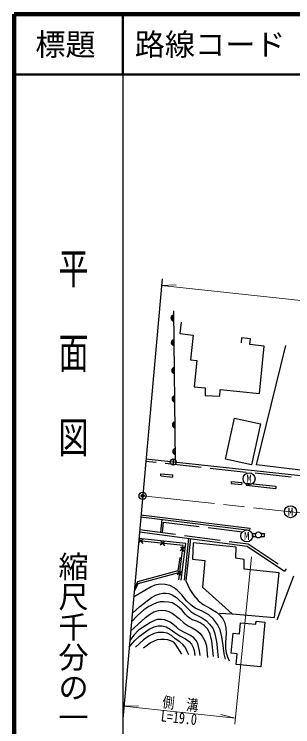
# Model space of a CAD drawing. Units: millimetres at full size, sheet at 1:1000; details may follow other scales. Extents: x 40000 to 680000, y 20000 to 380000.
# Drawn here: x 40000 to 86224, y 261946 to 380000 of the extents above; entities that cross this region are included whole.
import ezdxf
from ezdxf.enums import TextEntityAlignment as Align

# ---------------------------------------------------------------- set-up
doc = ezdxf.new("R2010")
doc.units = ezdxf.units.MM
doc.header["$LTSCALE"] = 1000
doc.header["$PDMODE"] = 32
doc.header["$PDSIZE"] = 500
doc.linetypes.add('CHAIN', pattern=[18.5, 12, -1.5, 3.5, -1.5])
doc.linetypes.add('DASHED', pattern=[7.5, 6, -1.5])
for name, color, linetype, lineweight in [('M-BGD', 7, 'Continuous', 25), ('M-BGD-EXST', 7, 'Continuous', 25), ('M-BMK', 2, 'CHAIN', 13), ('M-BMK-OTRS', 5, 'Continuous', 25), ('M-BMK-SRVR', 3, 'Continuous', 25), ('M-STR-HTXT', 7, 'Continuous', 13), ('M-STR-STRC', 7, 'Continuous', 25), ('M-TTL', 2, 'Continuous', 140), ('M-TTL-BAND', 7, 'Continuous', 25), ('M-TTL-LINE', 7, 'Continuous', 50)]:
    doc.layers.add(name, color=color, linetype=linetype, lineweight=lineweight)
doc.layers.add('M-OTRS', color=6, linetype='Continuous')
doc.layers.add('M-TTL-TXT', color=7, linetype='Continuous')
doc.styles.add('@ＭＳ ゴシック', font='')
doc.styles.add('ＭＳ ゴシック', font='')
doc.styles.get('@ＭＳ ゴシック').set_extended_font_data('@MS Gothic')
doc.styles.get('ＭＳ ゴシック').set_extended_font_data('MS Gothic')

msp = doc.modelspace()

# ---------------------------------------------------------------- hatches: boundary and pattern name
at = {"layer": 'M-BGD'}
for points in [[(66429, 329155, -0.82183), (66416, 330145)], [(66482, 325088, -0.82183), (66469, 326079)], [(66542, 320493, -0.82183), (66529, 321484)], [(66604, 315797, -0.82183), (66591, 316787)], [(66660, 311476, -0.82183), (66647, 312466)], [(66718, 307050, -0.82183), (66705, 308040)]]:
    msp.add_hatch(color=256, dxfattribs=at).paths.add_polyline_path(points)

# ---------------------------------------------------------------- linework, layer by layer
for p, q in [((66407, 330856), (66735, 305775)), ((66429, 329155), (66416, 330145)), ((66482, 325088), (66469, 326079)), ((66542, 320493), (66529, 321484)), ((66604, 315797), (66591, 316787)), ((66660, 311476), (66647, 312466)), ((66718, 307050), (66705, 308040)), ((93458, 302878), (61857, 306303)), ((66382, 306313), (66382, 305313)), ((64317, 303523), (64355, 303871)), ((64317, 303523), (66249, 303313)), ((64355, 303871), (66287, 303661)), ((66287, 303661), (66249, 303313)), ((76017, 302600), (75979, 302252)), ((75979, 302252), (77737, 302061)), ((76017, 302600), (77775, 302409)), ((77775, 302409), (77737, 302061)), ((78533, 302326), (78495, 301978)), ((78533, 302326), (83431, 301792)), ((78495, 301978), (83393, 301444)), ((83431, 301792), (83393, 301444)), ((60998, 296714), (79061, 294523)), ((61030, 297063), (79103, 294871)), ((79103, 294871), (79061, 294523)), ((79532, 293472), (79532, 293972)), ((79532, 293972), (80099, 293972)), ((80965, 293972), (81532, 293972)), ((81532, 293472), (81532, 293972)), ((61402, 293033), (60624, 292405)), ((60699, 293109), (61327, 292330)), ((68919, 293166), (68201, 286259)), ((79532, 293472), (80099, 293472)), ((80965, 293472), (81532, 293472)), ((65011, 292648), (64233, 292020)), ((64308, 292723), (64936, 291945)), ((68338, 291697), (67550, 291081)), ((68252, 290996), (67636, 291783)), ((85079, 288080), (84858, 287747)), ((67853, 287727), (67066, 287111)), ((67767, 287025), (67151, 287813)), ((74079, 280789), (76169, 280667))]:
    msp.add_line(p, q, dxfattribs=at)
at = {"layer": 'M-BGD', "linetype": 'DASHED'}
for p, q in [((93404, 302482), (61814, 305906)), ((64468, 296293), (64248, 294193))]:
    msp.add_line(p, q, dxfattribs=at)
at = {"layer": 'M-BGD'}
for points in [[(67698, 328984), (67493, 327079), (69705, 326842), (69264, 322727), (70323, 322613), (69884, 318260), (71689, 318078), (71689, 316830), (74111, 316718), (74164, 317850), (80687, 317177), (81463, 325020), (79105, 325254), (79201, 326216), (77727, 326362), (77648, 325564)], [(102588, 302652), (80207, 305328), (85059, 325119)], [(60778, 294253), (78677, 291862), (84858, 287747)], [(67718, 286233), (68462, 292327), (60680, 293157)], [(69253, 293121), (68480, 286122), (69169, 284674), (69809, 283677), (70531, 282849), (71346, 282188), (72581, 281521), (73577, 280919), (74092, 280498), (74627, 279840), (74887, 279252), (75093, 278405), (75154, 277438), (75065, 275847), (75065, 274893), (75171, 274217), (75387, 273553), (75688, 272882)], [(67320, 286282), (68015, 291972), (60644, 292759)], [(67763, 289905), (67478, 289921), (67178, 287785), (60459, 285952), (59933, 284819)], [(67469, 287494), (60490, 285628), (59893, 284371)], [(75073, 273155), (74863, 274007), (74667, 275391), (74464, 276869), (74162, 278008), (73754, 278894), (73042, 279790), (72268, 280507), (71190, 281099), (70030, 281599), (69340, 282084), (68607, 282817), (67841, 283802), (67109, 284505), (66546, 284971), (65805, 285330), (65040, 285508), (64241, 285557), (63339, 285415), (62602, 285069), (59809, 283429)], [(59564, 280695), (60820, 281847), (62774, 283359), (63477, 283738), (64155, 283995), (64594, 284095), (65163, 284095), (65665, 284014), (66216, 283817), (66933, 283338), (68407, 281920), (69287, 281062), (69959, 280606), (70726, 280209), (71253, 279924), (71887, 279475), (72432, 278963), (72949, 278273), (73254, 277553), (73568, 276094), (73832, 273369)], [(73043, 273605), (72780, 276113), (72490, 277264), (72113, 278099), (71500, 278704), (70870, 279176), (70294, 279420), (69703, 279612), (69185, 279857), (68749, 280194), (68381, 280592), (67792, 281325), (67095, 281942), (66767, 282168), (66201, 282453), (65603, 282602), (64887, 282668), (64207, 282636), (63586, 282471), (62993, 282222), (62322, 281869), (61530, 281325), (60458, 280398), (59444, 279353)], [(59303, 277782), (61786, 280059), (62475, 280552), (63192, 280989), (63942, 281221), (64488, 281251), (65077, 281224), (65658, 281045), (66206, 280766), (67366, 279856), (68185, 279100), (68866, 278660), (69551, 278334), (70209, 277963), (70783, 277472), (71187, 276971), (71625, 276179), (71880, 275344), (72091, 273419)], [(59066, 275131), (60023, 276255), (60795, 276940), (62400, 278124), (63210, 278517), (63903, 278676), (64572, 278676), (65202, 278501), (65871, 278127), (66628, 277569), (67489, 276996), (68397, 276502), (69010, 276060), (69403, 275627), (69699, 275098), (69852, 274593), (69956, 273760)], [(70853, 273751), (70737, 274531), (70598, 275226), (70482, 275742), (70205, 276237), (69784, 276668), (69258, 277073), (68009, 277693), (67643, 277866), (67250, 278128), (66903, 278435), (66293, 278952), (65858, 279258), (65375, 279496), (64946, 279641), (64456, 279724), (64113, 279722), (63710, 279693), (63268, 279541), (62591, 279197), (60610, 277922), (59857, 277133), (59165, 276236)], [(68970, 273856), (68673, 274433), (68373, 275154), (67995, 275596), (67487, 276003), (66718, 276526), (66073, 277076), (65389, 277438), (64781, 277563), (63870, 277563), (63232, 277402), (62410, 276990), (61467, 276345), (60112, 275150)], [(61434, 274999), (62551, 275832), (63257, 276208), (63778, 276378), (64354, 276479), (64931, 276479), (65447, 276424), (65928, 276257), (66373, 275994), (66702, 275650), (67753, 273947)]]:
    msp.add_lwpolyline(points, dxfattribs=at)
for points in [[(76565, 313072), (80880, 312124), (79384, 305323), (75069, 306272)], [(69706, 292415), (69608, 289719), (71658, 289484), (71230, 285054), (76169, 280667), (83184, 280074), (83951, 287461), (78165, 288061), (78165, 289646), (76787, 289856), (76825, 291704)], [(81597, 279299), (80928, 271893), (76847, 272261), (77007, 274029), (76018, 274119), (76317, 277433), (77392, 277336), (77557, 279163), (80102, 278933), (80169, 279461)]]:
    msp.add_lwpolyline(points, close=True, dxfattribs=at)
at = {"layer": 'M-BGD', "linetype": 'DASHED'}
for points in [[(64585, 294149), (64755, 295843), (77863, 294252)], [(60814, 294652), (78822, 292247), (85079, 288080)]]:
    msp.add_lwpolyline(points, dxfattribs=at)
at = {"layer": 'M-BGD'}
for centre in [(66382, 305813), (80532, 293722)]:
    msp.add_circle(centre, 500, dxfattribs=at)
for centre in [(66520, 329651), (66574, 325585), (66634, 320990), (66695, 316293), (66752, 311972), (66809, 307546)]:
    msp.add_arc(centre, 505, 101.9197, 259.57789, dxfattribs=at)
at = {"layer": 'M-BGD-EXST'}
for centre in [(78968, 303034), (85847, 297572), (78583, 293557)]:
    msp.add_circle(centre, 1000, dxfattribs=at)
at = {"layer": 'M-BMK'}
msp.add_lwpolyline([(61312, 300214), (160555, 289528), (170655, 288535)], dxfattribs=at)
at = {"layer": 'M-BMK-OTRS'}
msp.add_line((64531, 336160), (58000, 263230), dxfattribs=at)
at = {"layer": 'M-BMK-SRVR'}
msp.add_circle((61312, 300214), 600, dxfattribs=at)
at = {"layer": 'M-OTRS'}
msp.add_point((61312, 300214), dxfattribs=at)
at = {"layer": 'M-STR-HTXT'}
for p, q in [((64434, 335080), (66888, 335159)), ((79352, 290109), (76583, 262361)), ((58190, 265348), (60643, 265427)), ((58190, 265348), (76683, 263356)), ((76683, 263356), (74302, 263956))]:
    msp.add_line(p, q, dxfattribs=at)
msp.add_lwpolyline([(64434, 335080), (164140, 324344), (174079, 323367), (178361, 322986), (186909, 322329), (197321, 321719), (200278, 321583), (204851, 321406), (210027, 321254), (213509, 321181), (217049, 321130), (220361, 321101), (253872, 321366)], dxfattribs=at)
at = {"layer": 'M-STR-STRC'}
msp.add_line((83632, 279639), (86411, 286939), dxfattribs=at)
at = {"layer": 'M-TTL'}
for p, q in [((40000, 380000), (40000, 20000)), ((680000, 380000), (40000, 380000))]:
    msp.add_line(p, q, dxfattribs=at)
at = {"layer": 'M-TTL-BAND'}
msp.add_line((58000, 370000), (58000, 20000), dxfattribs=at)
at = {"layer": 'M-TTL-LINE'}
for p, q in [((58000, 380000), (58000, 370000)), ((40000, 370000), (680000, 370000))]:
    msp.add_line(p, q, dxfattribs=at)

# ---------------------------------------------------------------- texts
at = {"layer": 'M-BGD-EXST', "style": 'ＭＳ ゴシック'}
for p in [(78968, 303034), (85847, 297572), (78583, 293557)]:
    msp.add_text('M', height=1320, dxfattribs=at).set_placement(p, align=Align.MIDDLE_CENTER)
at = {"layer": 'M-STR-HTXT', "style": 'ＭＳ ゴシック', "width": 0.8}
msp.add_text('側\u3000溝', height=1833, rotation=353.855, dxfattribs=at).set_placement((67431, 264301), align=Align.BOTTOM_CENTER)
msp.add_text('L=19.0', height=1833, rotation=353.855, dxfattribs=at).set_placement((67436, 264352), align=Align.TOP_CENTER)
at = {"layer": 'M-TTL-BAND', "style": '@ＭＳ ゴシック', "width": 1.4}
msp.add_text('平  面  図', height=3666, rotation=270, dxfattribs=at).set_placement((49777, 306475), align=Align.MIDDLE_RIGHT)
at = {"layer": 'M-TTL-BAND', "style": '@ＭＳ ゴシック'}
msp.add_text('縮尺千分の一', height=3666, rotation=270, dxfattribs=at).set_placement((49777, 261030), align=Align.MIDDLE_RIGHT)
at = {"layer": 'M-TTL-TXT', "style": 'ＭＳ ゴシック'}
msp.add_text('標題', height=3666, dxfattribs=at).set_placement((48500, 375000), align=Align.MIDDLE_CENTER)
msp.add_text('路線コード', height=3666, dxfattribs=at).set_placement((60000, 375000), align=Align.MIDDLE_LEFT)

doc.saveas('drawing.dxf')
